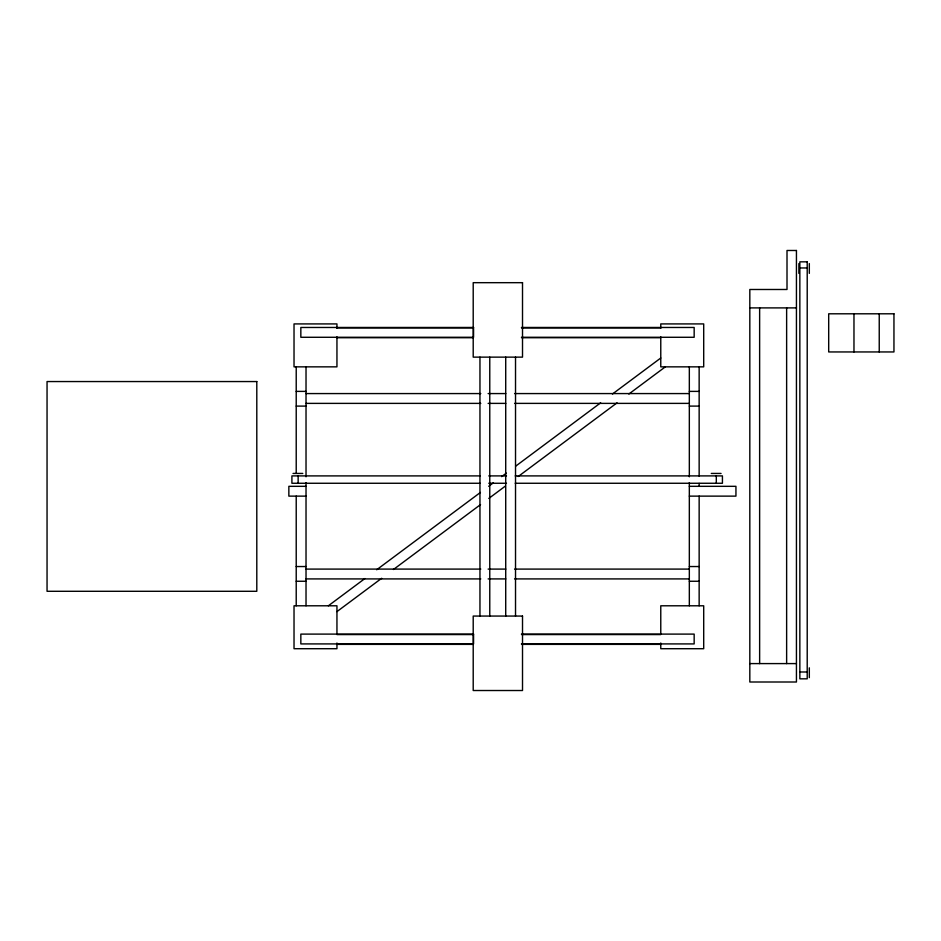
<?xml version="1.0" encoding="UTF-8"?>
<svg xmlns="http://www.w3.org/2000/svg" width="941" height="941" viewBox="0 0 941 941"><rect width="100%" height="100%" fill="white"/><g stroke="black" fill="none" stroke-linecap="round" stroke-linejoin="round"><path stroke-width="1.41" d="M328.35 605.792L364.896 578.55M376.682 569.764L480.416 492.449M488.673 486.297L493.39 482.78M501.635 476.628L506.352 473.111M515.786 466.089L600.652 402.819M612.438 394.032L660.77 358.015M336.949 611.615L381.681 578.28M393.444 569.505L480.545 504.588M488.791 498.448L505.258 486.168M518.209 476.511L617.073 402.819M628.847 394.044L665.334 366.849M799.85 267.962L807.213 267.962M749.824 307.895L796.439 307.895M521.432 327.468L694.164 327.468L694.164 337.278L521.432 337.278M336.949 327.915L473.217 327.915M521.573 327.915L660.77 327.915M336.949 337.725L473.217 337.725M521.573 337.725L660.77 337.725M296.215 391.385L306.025 391.385M689.33 391.385L699.151 391.385M306.025 393.573L480.792 393.573M488.132 393.573L505.764 393.573M514.574 393.573L689.33 393.573M306.025 403.383L480.792 403.383M488.132 403.383L505.764 403.383M514.574 403.383L689.33 403.383M296.215 406.1L306.025 406.1M689.33 406.1L699.151 406.1M293.027 473.441L302.779 473.441M711.29 473.441L721.053 473.441M480.075 475.899L291.91 475.899L291.91 483.262L480.075 483.262M488.767 475.899L506.481 475.899M515.197 475.899L722.429 475.899L722.429 483.262L515.197 483.262M488.767 483.262L506.481 483.262M306.025 486.321L288.852 486.321L288.852 496.13L306.025 496.13M689.33 486.321L735.944 486.321L735.944 496.13L689.33 496.13M296.215 566.541L306.025 566.541M689.33 566.541L699.151 566.541M306.025 569.093L480.792 569.093M488.132 569.093L505.764 569.093M514.574 569.093L689.33 569.093M306.025 578.915L480.792 578.915M488.132 578.915L505.764 578.915M514.574 578.915L689.33 578.915M296.215 581.256L306.025 581.256M689.33 581.256L699.151 581.256M521.432 634.105L694.164 634.105L694.164 643.915L521.432 643.915M336.949 634.563L473.217 634.563M521.573 634.563L660.77 634.563M336.949 644.373L473.217 644.373M521.573 644.373L660.77 644.373M749.824 663.593L796.439 663.593M799.85 671.992L807.213 671.992M879.235 313.8L879.235 351.946M853.969 313.8L853.969 351.946M809.319 263.574L809.319 273.384M809.319 667.839L809.319 677.649M798.885 263.574L798.885 273.384M786.629 307.895L786.629 663.593M759.634 307.895L759.634 663.593M716.301 475.899L716.301 483.262M699.151 366.849L699.151 476.122M699.151 483.403L699.151 486.321M699.151 496.13L699.151 605.792M689.33 366.849L689.33 476.793M689.33 482.651L689.33 605.792M660.77 328.209L660.77 323.916L703.703 323.916L703.703 366.849L660.77 366.849L660.77 336.796M660.77 634.41L660.77 605.792L703.703 605.792L703.703 648.714L660.77 648.714L660.77 642.997M515.527 357.133L515.527 616.061M505.717 357.133L505.717 616.061M489.767 357.133L489.767 616.061M479.957 357.133L479.957 616.061M336.949 328.209L336.949 323.916L294.027 323.916L294.027 366.849L336.949 366.849L336.949 336.796M336.949 634.41L336.949 605.792L294.027 605.792L294.027 648.714L336.949 648.714L336.949 642.997M306.025 366.849L306.025 476.793M306.025 482.651L306.025 605.792M298.144 475.899L298.144 483.262M296.215 366.849L296.215 473.205M296.215 496.13L296.215 605.792M796.439 250.482L787.005 250.482L787.005 289.487L749.824 289.487L749.824 682.002L796.439 682.002L796.439 250.482M807.213 261.833L799.85 261.833L799.85 678.826L807.213 678.826L807.213 261.833M522.514 282.676L473.205 282.676L473.205 357.133L522.514 357.133L522.514 282.676M893.95 313.8L828.692 313.8L828.692 351.946L893.95 351.946L893.95 313.8M473.558 327.468L300.838 327.468L300.838 337.278L473.558 337.278L473.558 327.468M256.799 381.552L47.05 381.552L47.05 591.289L256.799 591.289L256.799 381.552M522.514 616.061L473.205 616.061L473.205 690.518L522.514 690.518L522.514 616.061M473.558 634.105L300.838 634.105L300.838 643.915L473.558 643.915L473.558 634.105"/></g></svg>
